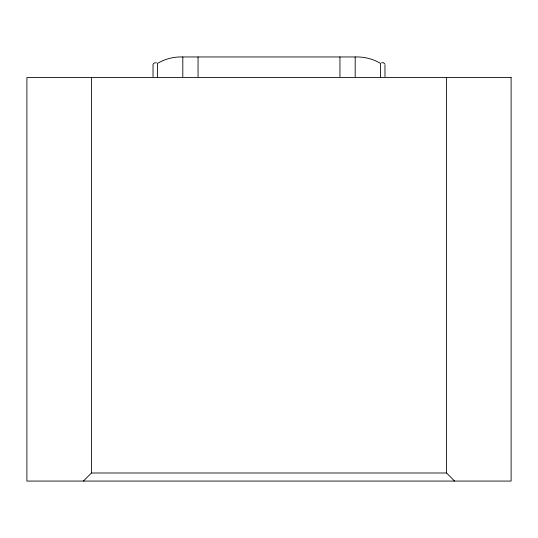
<?xml version="1.0" encoding="UTF-8"?>
<svg xmlns="http://www.w3.org/2000/svg" width="538" height="538" viewBox="0 0 538 538"><rect width="100%" height="100%" fill="white"/><g stroke="black" fill="none" stroke-linecap="round" stroke-linejoin="round"><path stroke-width="0.81" d="M83.39 481.066L91.46 472.996L91.46 77.566M381.57 62.764L383.439 62.738L384.784 63.874M157.426 77.277L157.426 63.45C165.018 58.864 173.962 56.678 182.812 56.954L355.188 56.954C364.038 56.678 372.982 58.864 380.574 63.45L380.574 77.277M91.46 472.996L446.54 472.996L454.61 481.066M156.43 62.764L154.002 63.013L153.034 64.405L153.027 76.652M446.54 77.566L446.54 472.996M384.973 64.721L384.973 76.652M355.188 56.954L355.188 76.732M339.949 56.954L339.949 76.732M198.051 56.954L198.051 76.732M182.812 56.954L182.812 76.732M511.1 77.566L26.9 77.566L26.9 481.066L511.1 481.066L511.1 77.566"/></g></svg>
